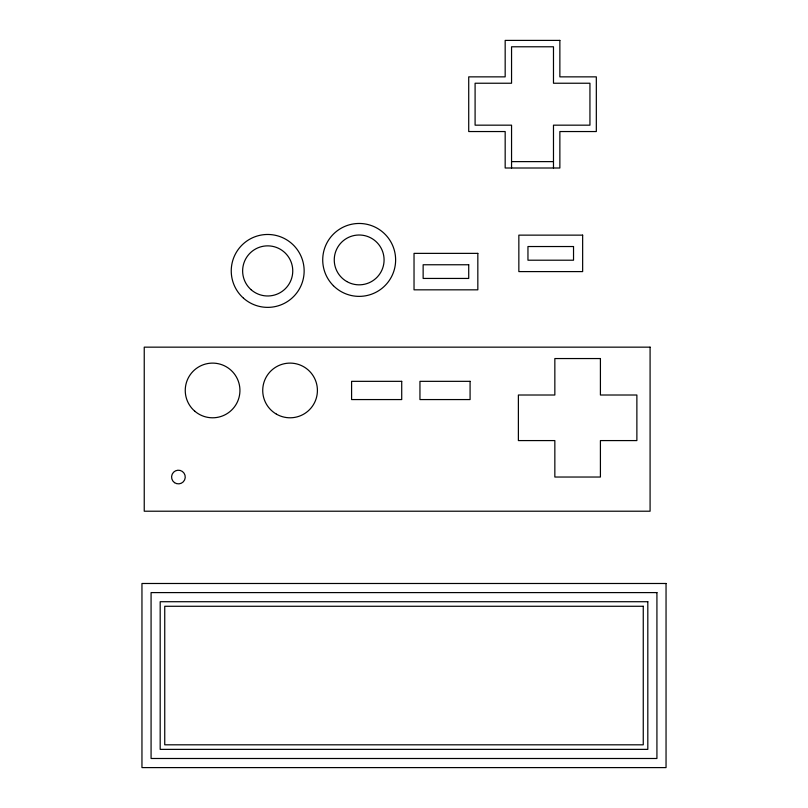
<?xml version="1.0" encoding="UTF-8"?>
<svg xmlns="http://www.w3.org/2000/svg" width="808" height="808" viewBox="0 0 808 808"><rect width="100%" height="100%" fill="white"/><g stroke="black" fill="none" stroke-linecap="round" stroke-linejoin="round"><path stroke-width="1.21" d="M511.555 161.62L553.48 161.62M553.48 168.003L553.48 125.169L589.941 125.169L589.941 83.234L553.48 83.234L553.48 46.783L511.555 46.783L511.555 83.234L475.094 83.234L475.094 125.169L511.555 125.169L511.555 168.003M559.863 40.4L505.172 40.4L505.172 76.861L468.721 76.861L468.721 131.542L505.172 131.542L505.172 168.003L559.863 168.003L559.863 131.542L596.324 131.542L596.324 76.861L559.863 76.861L559.863 40.4M582.649 235.138L518.847 235.138L518.847 271.599L582.649 271.599L582.649 235.138M573.529 246.531L527.957 246.531L527.957 260.206L573.529 260.206L573.529 246.531M477.831 253.369L414.029 253.369L414.029 289.83L477.831 289.83L477.831 253.369M468.721 264.761L423.139 264.761L423.139 278.437L468.721 278.437L468.721 264.761M650.087 347.157L144.238 347.157L144.238 511.212L650.087 511.212L650.087 347.157M600.415 358.55L554.844 358.55L554.844 395.011L518.383 395.011L518.383 440.582L554.844 440.582L554.844 477.033L600.415 477.033L600.415 440.582L636.876 440.582L636.876 395.011L600.415 395.011L600.415 358.55M401.717 381.336L351.591 381.336L351.591 399.566L401.717 399.566L401.717 381.336M470.084 381.336L419.948 381.336L419.948 399.566L470.084 399.566L470.084 381.336M666.045 583.487L141.956 583.487L141.956 767.6L666.045 767.6L666.045 583.487M656.924 592.597L151.076 592.597L151.076 758.49L656.924 758.49L656.924 592.597M647.814 601.718L160.186 601.718L160.186 749.37L647.814 749.37L647.814 601.718M643.259 606.273L164.741 606.273L164.741 744.814L643.259 744.814L643.259 606.273M276.397 414.13A27.341 27.341 0 0 0 317.413 390.446A27.341 27.341 0 0 0 276.397 366.771A27.341 27.341 0 0 0 276.397 414.13M194.799 411.211A27.341 27.341 0 0 0 239.471 395.476A27.341 27.341 0 0 0 203.515 364.661A27.341 27.341 0 0 0 194.799 411.211M174.498 482.639A6.838 6.838 0 0 0 185.224 477.639A6.838 6.838 0 0 0 175.528 470.842A6.838 6.838 0 0 0 174.498 482.639M333.391 285.699A36.461 36.461 0 0 0 394.385 269.357A36.461 36.461 0 0 0 349.733 224.705A36.461 36.461 0 0 0 333.391 285.699M346.713 281.497A24.917 24.917 0 0 0 384.083 259.924A24.917 24.917 0 0 0 346.713 238.34A24.917 24.917 0 0 0 346.713 281.497M243.491 298.182A36.461 36.461 0 0 0 303.404 278.255A36.461 36.461 0 0 0 256.187 236.33A36.461 36.461 0 0 0 243.491 298.182M251.056 289.668A25.068 25.068 0 0 0 292.244 275.972A25.068 25.068 0 0 0 259.782 247.137A25.068 25.068 0 0 0 251.056 289.668"/></g></svg>
